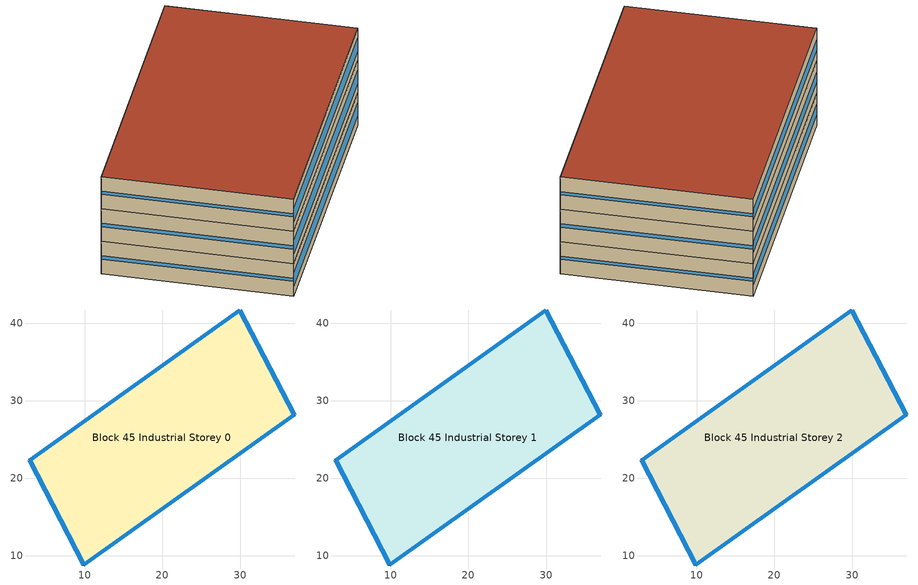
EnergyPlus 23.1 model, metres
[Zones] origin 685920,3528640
Block 45 Industrial Storey 0
 floor ground (Project Floor): 29.96,41.68 37.02,28.17 9.83,8.82 2.87,22.34 z0
 wall outside (Project Wall): 2.87,22.34 9.83,8.82 37.02,28.17 29.96,41.68 2.87,22.34 z0:2.67
 window (Industrial_west_window_construction): 2.87,22.33 9.83,8.83 z1.2:1.47
 window (Industrial_south_window_construction): 9.84,8.83 37.01,28.16 z0.8:1.87
 window (Industrial_east_window_construction): 37.02,28.18 29.96,41.68 z1.2:1.47
 window (Industrial_north_window_construction): 29.95,41.67 2.88,22.35 z0.93:1.73
 roof outside (Project Ceiling): 37.02,28.17 29.96,41.68 2.87,22.34 9.83,8.82 z2.67
Block 45 Industrial Storey 1
 floor outside (Project Floor): 29.96,41.68 37.02,28.17 9.83,8.82 2.87,22.34 z2.67
 wall outside (Project Wall): 2.87,22.34 9.83,8.82 37.02,28.17 29.96,41.68 2.87,22.34 z2.67:5.33
 window (Industrial_west_window_construction): 2.87,22.33 9.83,8.83 z3.87:4.13
 window (Industrial_south_window_construction): 9.84,8.83 37.01,28.16 z3.47:4.53
 window (Industrial_east_window_construction): 37.02,28.18 29.96,41.68 z3.87:4.13
 window (Industrial_north_window_construction): 29.95,41.67 2.88,22.35 z3.6:4.4
 roof outside (Project Ceiling): 37.02,28.17 29.96,41.68 2.87,22.34 9.83,8.82 z5.33
Block 45 Industrial Storey 2
 floor outside (Project Floor): 29.96,41.68 37.02,28.17 9.83,8.82 2.87,22.34 z5.33
 wall outside (Project Wall): 2.87,22.34 9.83,8.82 37.02,28.17 29.96,41.68 2.87,22.34 z5.33:8
 window (Industrial_west_window_construction): 2.87,22.33 9.83,8.83 z6.53:6.8
 window (Industrial_south_window_construction): 9.84,8.83 37.01,28.16 z6.13:7.2
 window (Industrial_east_window_construction): 37.02,28.18 29.96,41.68 z6.53:6.8
 window (Industrial_north_window_construction): 29.95,41.67 2.88,22.35 z6.27:7.07
 roof outside (Project Flat Roof): 37.02,28.17 29.96,41.68 2.87,22.34 9.83,8.82 z8
[Building]
Building_1: North Axis=0; Terrain=City; Loads Convergence Tolerance Value=0.04; Temperature Convergence Tolerance Value=0.4; Solar Distribution=FullExterior; Maximum Number of Warmup Days=25; Minimum Number of Warmup Days=6
[Site:Location]
CHN Design_Conditions: Latitude=30; Longitude=114; Time Zone=8; Elevation=12
[SIZINGPERIOD:DESIGNDAY] Day of Month=21; DryBulb Temperature Range Modifier Type=DefaultMultipliers; Humidity Condition Type=Wetbulb; Barometric Pressure=101181; Rain Indicator=No; Snow Indicator=No; Daylight Saving Time Indicator=No; Sky Clearness=0; Begin Environment Reset Mode=FullResetAtBeginEnvironment
Name | Month | Day Type | Maximum DryBulb Temperature | Daily DryBulb Temperature Range | Wetbulb or DewPoint at Maximum DryBulb | Wind Speed | Wind Direction | Solar Model Indicator | ASHRAE Clear Sky Optical Depth for Beam Irradiance taub | ASHRAE Clear Sky Optical Depth for Diffuse Irradiance taud
Ann Htg 99.6% Condns DB | 1 | WinterDesignDay | -10 | 0 | -4.8 | 1 | 340 | ASHRAEClearSky | 0 | 0
Ann Clg .4% Condns DB=>MWB | 7 | SummerDesignDay | 40 | 6.6 | 27.1 | 3.5 | 220 | ASHRAETau | 0.781 | 1.413
[MATERIAL]
DefaultMaterial: Roughness=Rough; Thickness=0.1; Conductivity=0.1; Density=1000; Specific Heat=1000; Thermal Absorptance=0.9; Solar Absorptance=0.7; Visible Absorptance=0.7
[WINDOWMATERIAL:SIMPLEGLAZINGSYSTEM] UFactor=5; Visible Transmittance=0.6
Name | Solar Heat Gain Coefficient
Industrial_east_window; Industrial_south_window; Industrial_west_window | 0.3
Industrial_north_window | 0.35
[CONSTRUCTION]
Project Wall; Project Floor; Project Flat Roof; Project Ceiling: DefaultMaterial
Industrial_east_window_construction: Industrial_east_window
Industrial_south_window_construction: Industrial_south_window
Industrial_west_window_construction: Industrial_west_window
Industrial_north_window_construction: Industrial_north_window
[SPACE] Ceiling Height=autocalculate; Volume=autocalculate; Floor Area=autocalculate; Space Type=Industrial
Name | Zone
Block 45 Industrial Storey 0_space | Block 45 Industrial Storey 0
Block 45 Industrial Storey 1_space | Block 45 Industrial Storey 1
Block 45 Industrial Storey 2_space | Block 45 Industrial Storey 2
[SPACELIST]
Industrial: Block 45 Industrial Storey 0_space, Block 45 Industrial Storey 1_space, Block 45 Industrial Storey 2_space
[ZONE] Type=1; Multiplier=1; Ceiling Height=autocalculate; Volume=autocalculate; Floor Area=autocalculate; Part of Total Floor Area=Yes
Block 45 Industrial Storey 0; Block 45 Industrial Storey 1; Block 45 Industrial Storey 2
[PEOPLE]
People_for_industrial: Zone or ZoneList or Space or SpaceList=Industrial; Number of People Schedule=SeasonalSchedule_Schedule_Industrial_people; Number of People Calculation Method=People/Area; People per Floor Area=0.1; Fraction Radiant=0.3; Sensible Heat Fraction=autocalculate; Activity Level Schedule=SeasonalSchedule_Schedule_Industrial_activity; Carbon Dioxide Generation Rate=3.82e-08; Enable ASHRAE 55 Comfort Warnings=No; Mean Radiant Temperature Calculation Type=ZoneAveraged; Clothing Insulation Calculation Method=ClothingInsulationSchedule; Cold Stress Temperature Threshold=15.56; Heat Stress Temperature Threshold=30
[LIGHTS]
Light_for_industrial: Zone or ZoneList or Space or SpaceList=Industrial; Schedule=SeasonalSchedule_Industrial_lighting; Design Level Calculation Method=Watts/Area; Watts per Zone Floor Area=6; Return Air Fraction=0; Fraction Radiant=0.32; Fraction Visible=0.25; Fraction Replaceable=1; EndUse Subcategory=General; Return Air Fraction Calculated from Plenum Temperature=No; Return Air Fraction Function of Plenum Temperature Coefficient 1=0; Return Air Fraction Function of Plenum Temperature Coefficient 2=0
[ELECTRICEQUIPMENT]
Equipment_for_industrial: Zone or ZoneList or Space or SpaceList=Industrial; Schedule=SeasonalSchedule_Schedule_Industrial_equipment; Design Level Calculation Method=Watts/Area; Watts per Zone Floor Area=15; Fraction Latent=0; Fraction Radiant=0; Fraction Lost=0; EndUse Subcategory=Electric Equipment
[DAYLIGHTING:CONTROLS] Illuminance Setpoint at Reference Point 1=500
Name | Zone or Space | Glare Calculation Daylighting Reference Point | Daylighting Reference Point 1
Dlight_Block 45 Industrial Storey 0 | Block 45 Industrial Storey 0 | Rpoint_Block 45 Industrial Storey 0 | Rpoint_Block 45 Industrial Storey 0
Dlight_Block 45 Industrial Storey 1 | Block 45 Industrial Storey 1 | Rpoint_Block 45 Industrial Storey 1 | Rpoint_Block 45 Industrial Storey 1
Dlight_Block 45 Industrial Storey 2 | Block 45 Industrial Storey 2 | Rpoint_Block 45 Industrial Storey 2 | Rpoint_Block 45 Industrial Storey 2
[HVACTEMPLATE:THERMOSTAT]
Name | Heating Setpoint Schedule | Cooling Setpoint Schedule
Thermostat_for_office | SeasonalSchedule_office_heating | SeasonalSchedule_office_cooling
Thermostat_for_commercial | SeasonalSchedule_commerical_heating | SeasonalSchedule_commerical_cooling
Thermostat_for_residential | SeasonalSchedule_residential_heating | SeasonalSchedule_residential_cooling
Thermostat_for_school | SeasonalSchedule_school_heating | SeasonalSchedule_school_cooling
Thermostat_for_hospital | SeasonalSchedule_hospital_heating | SeasonalSchedule_hospital_cooling
Thermostat_for_industrial | SeasonalSchedule_Industrial_heating | SeasonalSchedule_Industrial_cooling
Thermostat_for_transport | SeasonalSchedule_transport_heating | SeasonalSchedule_transport_cooling
Thermostat_for_administration | SeasonalSchedule_administration_heating | SeasonalSchedule_administration_cooling
[HVACTEMPLATE:ZONE:IDEALLOADSAIRSYSTEM] Template Thermostat=Thermostat_for_industrial; Maximum Heating Supply Air Temperature=50; Minimum Cooling Supply Air Temperature=13; Maximum Heating Supply Air Humidity Ratio=0.0156; Minimum Cooling Supply Air Humidity Ratio=0.0077; Heating Limit=NoLimit; Cooling Limit=NoLimit; Dehumidification Control Type=ConstantSensibleHeatRatio; Cooling Sensible Heat Ratio=0.7; Dehumidification Setpoint=60; Humidification Control Type=None; Humidification Setpoint=30; Outdoor Air Method=DetailedSpecification; Outdoor Air Flow Rate per Person=0.00944; Outdoor Air Flow Rate per Zone Floor Area=0; Outdoor Air Flow Rate per Zone=0; Design Specification Outdoor Air Object=Ventilation_for_industrial; Demand Controlled Ventilation Type=None; Outdoor Air Economizer Type=NoEconomizer; Heat Recovery Type=None; Sensible Heat Recovery Effectiveness=0.7; Latent Heat Recovery Effectiveness=0.65
Block 45 Industrial Storey 0; Block 45 Industrial Storey 1; Block 45 Industrial Storey 2
[DESIGNSPECIFICATION:OUTDOORAIR]
Ventilation_for_industrial: Outdoor Air Method=Flow/Person; Outdoor Air Flow per Person=0.00833333; Outdoor Air Flow per Zone Floor Area=0; Outdoor Air Flow per Zone=0; Outdoor Air Flow Air Changes per Hour=0
[SCHEDULE:DAY:HOURLY]
Schedule_administration_heating_summer_hourly; Schedule_commerical_heating_summer_hourly; Schedule_residential_heating_summer_hourly; Schedule_school_heating_summer_hourly; Schedule_hospital_heating_summer_hourly; Schedule_Industrial_heating_summer_hourly; Schedule_transport_heating_summer_hourly; Schedule_office_heating_summer_hourly: -20, -20, -20, -20, -20, -20, -20, -20, -20, -20, -20, -20, -20, -20, -20, -20, -20, -20, -20, -20, -20, -20, -20, -20
Schedule_administration_heating_winnter_weekday_hourly: 5, 5, 5, 5, 5, 5, 12, 12, 18, 20, 20, 20, 20, 20, 20, 20, 20, 20, 18, 5, 5, 5, 5, 5
Schedule_administration_heating_winnter_holiday_hourly; Schedule_school_heating_winnter_holiday_hourly: 5, 5, 5, 5, 5, 5, 5, 5, 5, 5, 5, 5, 5, 5, 5, 5, 5, 5, 5, 5, 5, 5, 5, 5
Schedule_administration_cooling_winter_hourly; Schedule_administration_cooling_summer_holiday_hourly; Schedule_commerical_cooling_winter_hourly; Schedule_residential_cooling_winter_hourly; Schedule_school_cooling_winter_hourly; Schedule_school_cooling_summer_holiday_hourly; Schedule_hospital_cooling_winter_hourly; Schedule_Industrial_cooling_winter_hourly; Schedule_transport_cooling_winter_hourly; Schedule_office_cooling_winter_hourly: 50, 50, 50, 50, 50, 50, 50, 50, 50, 50, 50, 50, 50, 50, 50, 50, 50, 50, 50, 50, 50, 50, 50, 50
Schedule_administration_cooling_summer_weekday_hourly: 50, 50, 50, 50, 50, 50, 50, 28, 26, 26, 26, 26, 26, 26, 26, 26, 26, 26, 50, 50, 50, 50, 50, 50
Schedule_commerical_heating_winnter_weekday_hourly; Schedule_commerical_heating_winnter_holiday_hourly: 5, 5, 5, 5, 5, 5, 12, 16, 18, 18, 18, 18, 18, 18, 18, 18, 18, 18, 18, 18, 12, 5, 5, 5
Schedule_commerical_cooling_summer_weekday_hourly; Schedule_commerical_cooling_summer_holiday_hourly: 50, 50, 50, 50, 50, 50, 50, 28, 24, 24, 24, 24, 24, 24, 24, 24, 24, 24, 24, 24, 24, 28, 50, 50
Schedule_residential_heating_winnter_weekday_hourly; Schedule_residential_heating_winnter_holiday_hourly: 18, 18, 18, 18, 18, 18, 18, -20, -20, -20, -20, -20, -20, -20, -20, -20, -20, -20, -20, -20, 18, 18, 18, 18
Schedule_residential_cooling_summer_weekday_hourly; Schedule_residential_cooling_summer_holiday_hourly: 26, 26, 26, 26, 26, 26, 26, 50, 50, 50, 50, 50, 50, 50, 50, 50, 50, 50, 50, 50, 26, 26, 26, 26
Schedule_school_heating_winnter_weekday_hourly: 5, 5, 5, 5, 5, 12, 18, 20, 20, 20, 20, 20, 20, 20, 20, 20, 20, 20, 18, 12, 5, 5, 5, 5
Schedule_school_cooling_summer_weekday_hourly: 50, 50, 50, 50, 50, 50, 28, 26, 26, 26, 26, 26, 26, 26, 26, 26, 26, 26, 50, 50, 50, 50, 50, 50
Schedule_hospital_heating_winnter_weekday_hourly; Schedule_hospital_heating_winnter_holiday_hourly: 22, 22, 22, 22, 22, 22, 22, 22, 22, 22, 22, 22, 22, 22, 22, 22, 22, 22, 22, 22, 22, 22, 22, 22
Schedule_hospital_cooling_summer_weekday_hourly; Schedule_hospital_cooling_summer_holiday_hourly: 26, 26, 26, 26, 26, 26, 26, 26, 26, 26, 26, 26, 26, 26, 26, 26, 26, 26, 26, 26, 26, 26, 26, 26
Schedule_Industrial_heating_winnter_weekday_hourly; Schedule_Industrial_heating_winnter_holiday_hourly: -20, -20, -20, -20, -20, -20, 18, 18, 18, 18, 18, 18, 18, 18, 18, 18, 18, 18, 18, -20, -20, -20, -20, -20
Schedule_Industrial_cooling_summer_weekday_hourly; Schedule_Industrial_cooling_summer_holiday_hourly: 50, 50, 50, 50, 50, 50, 50, 28, 28, 28, 28, 28, 28, 28, 28, 28, 28, 28, 28, 50, 50, 50, 50, 50
Schedule_Industrial_lighting_weekday_hourly; Schedule_Industrial_lighting_holiday_hourly: 0.3, 0.3, 0.3, 0.3, 0.3, 0.3, 0.5, 1, 1, 1, 1, 1, 1, 1, 1, 1, 1, 1, 1, 0.5, 0.3, 0.3, 0.3, 0.3
Schedule_Industrial_equipment_weekday_hourly; Schedule_Industrial_equipment_holiday_hourly: 0.95, 0.95, 0.95, 0.95, 0.95, 0.95, 0.95, 0.95, 0.95, 0.95, 0.95, 0.95, 0.95, 0.95, 0.95, 0.95, 0.95, 0.95, 0.95, 0.95, 0.95, 0.95, 0.95, 0.95
Schedule_Industrial_people_weekday_hourly: 0.5, 0.5, 0.5, 0.5, 0.5, 0.5, 1, 1, 1, 1, 1, 1, 1, 1, 1, 1, 1, 1, 1, 0.5, 0.5, 0.5, 0.5, 0.5
Schedule_Industrial_people_holiday_hourly: 0.5, 0.5, 0.5, 0.5, 0.5, 0.5, 0.5, 0.5, 0.5, 0.5, 0.5, 0.5, 0.5, 0.5, 0.5, 0.5, 0.5, 0.5, 0.5, 0.5, 0.5, 0.5, 0.5, 0.5
Schedule_Industrial_activity_weekday_hourly; Schedule_Industrial_activity_holiday_hourly: 189, 189, 189, 189, 189, 189, 189, 189, 189, 189, 189, 189, 189, 189, 189, 189, 189, 189, 189, 189, 189, 189, 189, 189
Schedule_transport_heating_winnter_weekday_hourly; Schedule_transport_heating_winnter_holiday_hourly: 18, 18, 18, 18, 18, 18, 20, 20, 20, 20, 20, 20, 20, 20, 20, 20, 20, 20, 20, 20, 20, 20, 18, 18
Schedule_transport_cooling_summer_weekday_hourly; Schedule_transport_cooling_summer_holiday_hourly: 26, 26, 26, 26, 26, 26, 26, 24, 24, 24, 25, 24, 24, 24, 24, 24, 24, 24, 24, 24, 24, 24, 26, 28
Schedule_office_heating_winnter_weekday_hourly: 5, 5, 5, 5, 5, 5, 12, 18, 20, 20, 20, 20, 20, 20, 20, 20, 20, 20, 20, 18, 12, 5, 5, 5
Schedule_office_heating_winnter_holiday_hourly: 5, 5, 5, 5, 5, 5, 5, 5, 5, 16, 16, 16, 16, 16, 16, 16, 16, 5, 5, 5, 5, 5, 5, 5
Schedule_office_cooling_summer_weekday_hourly: 50, 50, 50, 50, 50, 50, 28, 26, 26, 26, 26, 26, 26, 26, 26, 26, 26, 26, 26, 26, 50, 50, 50, 50
Schedule_office_cooling_summer_holiday_hourly: 50, 50, 50, 50, 50, 50, 50, 50, 50, 50, 50, 26, 26, 26, 26, 26, 26, 50, 50, 50, 50, 50, 50, 50
[SCHEDULE:WEEK:DAILY]
Schedule_office_heating_summer_weekly: Schedule_office_heating_summer_hourly, Schedule_office_heating_summer_hourly, Schedule_office_heating_summer_hourly, Schedule_office_heating_summer_hourly, Schedule_office_heating_summer_hourly, Schedule_office_heating_summer_hourly, Schedule_office_heating_summer_hourly, Schedule_office_heating_summer_hourly, Schedule_office_heating_summer_hourly, Schedule_office_heating_summer_hourly, Schedule_office_heating_summer_hourly, Schedule_office_heating_summer_hourly
Schedule_office_heating_winnter_weekly: Schedule_office_heating_winnter_holiday_hourly, Schedule_office_heating_winnter_weekday_hourly, Schedule_office_heating_winnter_weekday_hourly, Schedule_office_heating_winnter_weekday_hourly, Schedule_office_heating_winnter_weekday_hourly, Schedule_office_heating_winnter_weekday_hourly, Schedule_office_heating_winnter_holiday_hourly, Schedule_office_heating_winnter_holiday_hourly, Schedule_office_heating_winnter_weekday_hourly, Schedule_office_heating_winnter_weekday_hourly, Schedule_office_heating_winnter_holiday_hourly, Schedule_office_heating_winnter_holiday_hourly
Schedule_office_cooling_winnter_weekly: Schedule_office_cooling_winter_hourly, Schedule_office_cooling_winter_hourly, Schedule_office_cooling_winter_hourly, Schedule_office_cooling_winter_hourly, Schedule_office_cooling_winter_hourly, Schedule_office_cooling_winter_hourly, Schedule_office_cooling_winter_hourly, Schedule_office_cooling_winter_hourly, Schedule_office_cooling_winter_hourly, Schedule_office_cooling_winter_hourly, Schedule_office_cooling_winter_hourly, Schedule_office_cooling_winter_hourly
Schedule_office_cooling_summer_weekly: Schedule_office_cooling_summer_holiday_hourly, Schedule_office_cooling_summer_weekday_hourly, Schedule_office_cooling_summer_weekday_hourly, Schedule_office_cooling_summer_weekday_hourly, Schedule_office_cooling_summer_weekday_hourly, Schedule_office_cooling_summer_weekday_hourly, Schedule_office_cooling_summer_holiday_hourly, Schedule_office_cooling_summer_holiday_hourly, Schedule_office_cooling_summer_weekday_hourly, Schedule_office_cooling_summer_weekday_hourly, Schedule_office_cooling_summer_holiday_hourly, Schedule_office_cooling_summer_holiday_hourly
Schedule_commerical_heating_summer_weekly: Schedule_commerical_heating_summer_hourly, Schedule_commerical_heating_summer_hourly, Schedule_commerical_heating_summer_hourly, Schedule_commerical_heating_summer_hourly, Schedule_commerical_heating_summer_hourly, Schedule_commerical_heating_summer_hourly, Schedule_commerical_heating_summer_hourly, Schedule_commerical_heating_summer_hourly, Schedule_commerical_heating_summer_hourly, Schedule_commerical_heating_summer_hourly, Schedule_commerical_heating_summer_hourly, Schedule_commerical_heating_summer_hourly
Schedule_commerical_heating_winnter_weekly: Schedule_commerical_heating_winnter_holiday_hourly, Schedule_commerical_heating_winnter_weekday_hourly, Schedule_commerical_heating_winnter_weekday_hourly, Schedule_commerical_heating_winnter_weekday_hourly, Schedule_commerical_heating_winnter_weekday_hourly, Schedule_commerical_heating_winnter_weekday_hourly, Schedule_commerical_heating_winnter_holiday_hourly, Schedule_commerical_heating_winnter_holiday_hourly, Schedule_commerical_heating_winnter_weekday_hourly, Schedule_commerical_heating_winnter_weekday_hourly, Schedule_commerical_heating_winnter_holiday_hourly, Schedule_commerical_heating_winnter_holiday_hourly
Schedule_commerical_cooling_winnter_weekly: Schedule_commerical_cooling_winter_hourly, Schedule_commerical_cooling_winter_hourly, Schedule_commerical_cooling_winter_hourly, Schedule_commerical_cooling_winter_hourly, Schedule_commerical_cooling_winter_hourly, Schedule_commerical_cooling_winter_hourly, Schedule_commerical_cooling_winter_hourly, Schedule_commerical_cooling_winter_hourly, Schedule_commerical_cooling_winter_hourly, Schedule_commerical_cooling_winter_hourly, Schedule_commerical_cooling_winter_hourly, Schedule_commerical_cooling_winter_hourly
Schedule_commerical_cooling_summer_weekly: Schedule_commerical_cooling_summer_holiday_hourly, Schedule_commerical_cooling_summer_weekday_hourly, Schedule_commerical_cooling_summer_weekday_hourly, Schedule_commerical_cooling_summer_weekday_hourly, Schedule_commerical_cooling_summer_weekday_hourly, Schedule_commerical_cooling_summer_weekday_hourly, Schedule_commerical_cooling_summer_holiday_hourly, Schedule_commerical_cooling_summer_holiday_hourly, Schedule_commerical_cooling_summer_weekday_hourly, Schedule_commerical_cooling_summer_weekday_hourly, Schedule_commerical_cooling_summer_holiday_hourly, Schedule_commerical_cooling_summer_holiday_hourly
Schedule_residential_heating_summer_weekly: Schedule_residential_heating_summer_hourly, Schedule_residential_heating_summer_hourly, Schedule_residential_heating_summer_hourly, Schedule_residential_heating_summer_hourly, Schedule_residential_heating_summer_hourly, Schedule_residential_heating_summer_hourly, Schedule_residential_heating_summer_hourly, Schedule_residential_heating_summer_hourly, Schedule_residential_heating_summer_hourly, Schedule_residential_heating_summer_hourly, Schedule_residential_heating_summer_hourly, Schedule_residential_heating_summer_hourly
Schedule_residential_heating_winnter_weekly: Schedule_residential_heating_winnter_holiday_hourly, Schedule_residential_heating_winnter_weekday_hourly, Schedule_residential_heating_winnter_weekday_hourly, Schedule_residential_heating_winnter_weekday_hourly, Schedule_residential_heating_winnter_weekday_hourly, Schedule_residential_heating_winnter_weekday_hourly, Schedule_residential_heating_winnter_holiday_hourly, Schedule_residential_heating_winnter_holiday_hourly, Schedule_residential_heating_winnter_weekday_hourly, Schedule_residential_heating_winnter_weekday_hourly, Schedule_residential_heating_winnter_holiday_hourly, Schedule_residential_heating_winnter_holiday_hourly
Schedule_residential_cooling_winnter_weekly: Schedule_residential_cooling_winter_hourly, Schedule_residential_cooling_winter_hourly, Schedule_residential_cooling_winter_hourly, Schedule_residential_cooling_winter_hourly, Schedule_residential_cooling_winter_hourly, Schedule_residential_cooling_winter_hourly, Schedule_residential_cooling_winter_hourly, Schedule_residential_cooling_winter_hourly, Schedule_residential_cooling_winter_hourly, Schedule_residential_cooling_winter_hourly, Schedule_residential_cooling_winter_hourly, Schedule_residential_cooling_winter_hourly
Schedule_residential_cooling_summer_weekly: Schedule_residential_cooling_summer_holiday_hourly, Schedule_residential_cooling_summer_weekday_hourly, Schedule_residential_cooling_summer_weekday_hourly, Schedule_residential_cooling_summer_weekday_hourly, Schedule_residential_cooling_summer_weekday_hourly, Schedule_residential_cooling_summer_weekday_hourly, Schedule_residential_cooling_summer_holiday_hourly, Schedule_residential_cooling_summer_holiday_hourly, Schedule_residential_cooling_summer_weekday_hourly, Schedule_residential_cooling_summer_weekday_hourly, Schedule_residential_cooling_summer_holiday_hourly, Schedule_residential_cooling_summer_holiday_hourly
Schedule_school_heating_summer_weekly: Schedule_school_heating_summer_hourly, Schedule_school_heating_summer_hourly, Schedule_school_heating_summer_hourly, Schedule_school_heating_summer_hourly, Schedule_school_heating_summer_hourly, Schedule_school_heating_summer_hourly, Schedule_school_heating_summer_hourly, Schedule_school_heating_summer_hourly, Schedule_school_heating_summer_hourly, Schedule_school_heating_summer_hourly, Schedule_school_heating_summer_hourly, Schedule_school_heating_summer_hourly
Schedule_school_heating_winnter_weekly: Schedule_school_heating_winnter_holiday_hourly, Schedule_school_heating_winnter_weekday_hourly, Schedule_school_heating_winnter_weekday_hourly, Schedule_school_heating_winnter_weekday_hourly, Schedule_school_heating_winnter_weekday_hourly, Schedule_school_heating_winnter_weekday_hourly, Schedule_school_heating_winnter_holiday_hourly, Schedule_school_heating_winnter_holiday_hourly, Schedule_school_heating_winnter_weekday_hourly, Schedule_school_heating_winnter_weekday_hourly, Schedule_school_heating_winnter_holiday_hourly, Schedule_school_heating_winnter_holiday_hourly
Schedule_school_cooling_winnter_weekly: Schedule_school_cooling_winter_hourly, Schedule_school_cooling_winter_hourly, Schedule_school_cooling_winter_hourly, Schedule_school_cooling_winter_hourly, Schedule_school_cooling_winter_hourly, Schedule_school_cooling_winter_hourly, Schedule_school_cooling_winter_hourly, Schedule_school_cooling_winter_hourly, Schedule_school_cooling_winter_hourly, Schedule_school_cooling_winter_hourly, Schedule_school_cooling_winter_hourly, Schedule_school_cooling_winter_hourly
Schedule_school_cooling_summer_weekly: Schedule_school_cooling_summer_holiday_hourly, Schedule_school_cooling_summer_weekday_hourly, Schedule_school_cooling_summer_weekday_hourly, Schedule_school_cooling_summer_weekday_hourly, Schedule_school_cooling_summer_weekday_hourly, Schedule_school_cooling_summer_weekday_hourly, Schedule_school_cooling_summer_holiday_hourly, Schedule_school_cooling_summer_holiday_hourly, Schedule_school_cooling_summer_weekday_hourly, Schedule_school_cooling_summer_weekday_hourly, Schedule_school_cooling_summer_holiday_hourly, Schedule_school_cooling_summer_holiday_hourly
Schedule_hospital_heating_summer_weekly: Schedule_hospital_heating_summer_hourly, Schedule_hospital_heating_summer_hourly, Schedule_hospital_heating_summer_hourly, Schedule_hospital_heating_summer_hourly, Schedule_hospital_heating_summer_hourly, Schedule_hospital_heating_summer_hourly, Schedule_hospital_heating_summer_hourly, Schedule_hospital_heating_summer_hourly, Schedule_hospital_heating_summer_hourly, Schedule_hospital_heating_summer_hourly, Schedule_hospital_heating_summer_hourly, Schedule_hospital_heating_summer_hourly
Schedule_hospital_heating_winnter_weekly: Schedule_hospital_heating_winnter_holiday_hourly, Schedule_hospital_heating_winnter_weekday_hourly, Schedule_hospital_heating_winnter_weekday_hourly, Schedule_hospital_heating_winnter_weekday_hourly, Schedule_hospital_heating_winnter_weekday_hourly, Schedule_hospital_heating_winnter_weekday_hourly, Schedule_hospital_heating_winnter_holiday_hourly, Schedule_hospital_heating_winnter_holiday_hourly, Schedule_hospital_heating_winnter_weekday_hourly, Schedule_hospital_heating_winnter_weekday_hourly, Schedule_hospital_heating_winnter_holiday_hourly, Schedule_hospital_heating_winnter_holiday_hourly
Schedule_hospital_cooling_winnter_weekly: Schedule_hospital_cooling_winter_hourly, Schedule_hospital_cooling_winter_hourly, Schedule_hospital_cooling_winter_hourly, Schedule_hospital_cooling_winter_hourly, Schedule_hospital_cooling_winter_hourly, Schedule_hospital_cooling_winter_hourly, Schedule_hospital_cooling_winter_hourly, Schedule_hospital_cooling_winter_hourly, Schedule_hospital_cooling_winter_hourly, Schedule_hospital_cooling_winter_hourly, Schedule_hospital_cooling_winter_hourly, Schedule_hospital_cooling_winter_hourly
Schedule_hospital_cooling_summer_weekly: Schedule_hospital_cooling_summer_holiday_hourly, Schedule_hospital_cooling_summer_weekday_hourly, Schedule_hospital_cooling_summer_weekday_hourly, Schedule_hospital_cooling_summer_weekday_hourly, Schedule_hospital_cooling_summer_weekday_hourly, Schedule_hospital_cooling_summer_weekday_hourly, Schedule_hospital_cooling_summer_holiday_hourly, Schedule_hospital_cooling_summer_holiday_hourly, Schedule_hospital_cooling_summer_weekday_hourly, Schedule_hospital_cooling_summer_weekday_hourly, Schedule_hospital_cooling_summer_holiday_hourly, Schedule_hospital_cooling_summer_holiday_hourly
Schedule_Industrial_heating_summer_weekly: Schedule_Industrial_heating_summer_hourly, Schedule_Industrial_heating_summer_hourly, Schedule_Industrial_heating_summer_hourly, Schedule_Industrial_heating_summer_hourly, Schedule_Industrial_heating_summer_hourly, Schedule_Industrial_heating_summer_hourly, Schedule_Industrial_heating_summer_hourly, Schedule_Industrial_heating_summer_hourly, Schedule_Industrial_heating_summer_hourly, Schedule_Industrial_heating_summer_hourly, Schedule_Industrial_heating_summer_hourly, Schedule_Industrial_heating_summer_hourly
Schedule_Industrial_heating_winnter_weekly: Schedule_Industrial_heating_winnter_holiday_hourly, Schedule_Industrial_heating_winnter_weekday_hourly, Schedule_Industrial_heating_winnter_weekday_hourly, Schedule_Industrial_heating_winnter_weekday_hourly, Schedule_Industrial_heating_winnter_weekday_hourly, Schedule_Industrial_heating_winnter_weekday_hourly, Schedule_Industrial_heating_winnter_holiday_hourly, Schedule_Industrial_heating_winnter_holiday_hourly, Schedule_Industrial_heating_winnter_weekday_hourly, Schedule_Industrial_heating_winnter_weekday_hourly, Schedule_Industrial_heating_winnter_holiday_hourly, Schedule_Industrial_heating_winnter_holiday_hourly
Schedule_Industrial_cooling_winnter_weekly: Schedule_Industrial_cooling_winter_hourly, Schedule_Industrial_cooling_winter_hourly, Schedule_Industrial_cooling_winter_hourly, Schedule_Industrial_cooling_winter_hourly, Schedule_Industrial_cooling_winter_hourly, Schedule_Industrial_cooling_winter_hourly, Schedule_Industrial_cooling_winter_hourly, Schedule_Industrial_cooling_winter_hourly, Schedule_Industrial_cooling_winter_hourly, Schedule_Industrial_cooling_winter_hourly, Schedule_Industrial_cooling_winter_hourly, Schedule_Industrial_cooling_winter_hourly
Schedule_Industrial_cooling_summer_weekly: Schedule_Industrial_cooling_summer_holiday_hourly, Schedule_Industrial_cooling_summer_weekday_hourly, Schedule_Industrial_cooling_summer_weekday_hourly, Schedule_Industrial_cooling_summer_weekday_hourly, Schedule_Industrial_cooling_summer_weekday_hourly, Schedule_Industrial_cooling_summer_weekday_hourly, Schedule_Industrial_cooling_summer_holiday_hourly, Schedule_Industrial_cooling_summer_holiday_hourly, Schedule_Industrial_cooling_summer_weekday_hourly, Schedule_Industrial_cooling_summer_weekday_hourly, Schedule_Industrial_cooling_summer_holiday_hourly, Schedule_Industrial_cooling_summer_holiday_hourly
Schedule_Industrial_lighting_weekly: Schedule_Industrial_lighting_holiday_hourly, Schedule_Industrial_lighting_weekday_hourly, Schedule_Industrial_lighting_weekday_hourly, Schedule_Industrial_lighting_weekday_hourly, Schedule_Industrial_lighting_weekday_hourly, Schedule_Industrial_lighting_weekday_hourly, Schedule_Industrial_lighting_holiday_hourly, Schedule_Industrial_lighting_holiday_hourly, Schedule_Industrial_lighting_weekday_hourly, Schedule_Industrial_lighting_weekday_hourly, Schedule_Industrial_lighting_holiday_hourly, Schedule_Industrial_lighting_holiday_hourly
Schedule_Industrial_equipment_weekly: Schedule_Industrial_equipment_holiday_hourly, Schedule_Industrial_equipment_weekday_hourly, Schedule_Industrial_equipment_weekday_hourly, Schedule_Industrial_equipment_weekday_hourly, Schedule_Industrial_equipment_weekday_hourly, Schedule_Industrial_equipment_weekday_hourly, Schedule_Industrial_equipment_holiday_hourly, Schedule_Industrial_equipment_holiday_hourly, Schedule_Industrial_equipment_weekday_hourly, Schedule_Industrial_equipment_weekday_hourly, Schedule_Industrial_equipment_holiday_hourly, Schedule_Industrial_equipment_holiday_hourly
Schedule_Industrial_people_weekly: Schedule_Industrial_people_holiday_hourly, Schedule_Industrial_people_weekday_hourly, Schedule_Industrial_people_weekday_hourly, Schedule_Industrial_people_weekday_hourly, Schedule_Industrial_people_weekday_hourly, Schedule_Industrial_people_weekday_hourly, Schedule_Industrial_people_holiday_hourly, Schedule_Industrial_people_holiday_hourly, Schedule_Industrial_people_weekday_hourly, Schedule_Industrial_people_weekday_hourly, Schedule_Industrial_people_holiday_hourly, Schedule_Industrial_people_holiday_hourly
Schedule_Industrial_activity_weekly: Schedule_Industrial_activity_weekday_hourly, Schedule_Industrial_activity_holiday_hourly, Schedule_Industrial_activity_holiday_hourly, Schedule_Industrial_activity_holiday_hourly, Schedule_Industrial_activity_holiday_hourly, Schedule_Industrial_activity_holiday_hourly, Schedule_Industrial_activity_weekday_hourly, Schedule_Industrial_activity_weekday_hourly, Schedule_Industrial_activity_holiday_hourly, Schedule_Industrial_activity_holiday_hourly, Schedule_Industrial_activity_weekday_hourly, Schedule_Industrial_activity_weekday_hourly
Schedule_administration_heating_summer_weekly: Schedule_administration_heating_summer_hourly, Schedule_administration_heating_summer_hourly, Schedule_administration_heating_summer_hourly, Schedule_administration_heating_summer_hourly, Schedule_administration_heating_summer_hourly, Schedule_administration_heating_summer_hourly, Schedule_administration_heating_summer_hourly, Schedule_administration_heating_summer_hourly, Schedule_administration_heating_summer_hourly, Schedule_administration_heating_summer_hourly, Schedule_administration_heating_summer_hourly, Schedule_administration_heating_summer_hourly
Schedule_administration_heating_winnter_weekly: Schedule_administration_heating_winnter_holiday_hourly, Schedule_administration_heating_winnter_weekday_hourly, Schedule_administration_heating_winnter_weekday_hourly, Schedule_administration_heating_winnter_weekday_hourly, Schedule_administration_heating_winnter_weekday_hourly, Schedule_administration_heating_winnter_weekday_hourly, Schedule_administration_heating_winnter_holiday_hourly, Schedule_administration_heating_winnter_holiday_hourly, Schedule_administration_heating_winnter_weekday_hourly, Schedule_administration_heating_winnter_weekday_hourly, Schedule_administration_heating_winnter_holiday_hourly, Schedule_administration_heating_winnter_holiday_hourly
Schedule_administration_cooling_winnter_weekly: Schedule_administration_cooling_winter_hourly, Schedule_administration_cooling_winter_hourly, Schedule_administration_cooling_winter_hourly, Schedule_administration_cooling_winter_hourly, Schedule_administration_cooling_winter_hourly, Schedule_administration_cooling_winter_hourly, Schedule_administration_cooling_winter_hourly, Schedule_administration_cooling_winter_hourly, Schedule_administration_cooling_winter_hourly, Schedule_administration_cooling_winter_hourly, Schedule_administration_cooling_winter_hourly, Schedule_administration_cooling_winter_hourly
Schedule_administration_cooling_summer_weekly: Schedule_administration_cooling_summer_holiday_hourly, Schedule_administration_cooling_summer_weekday_hourly, Schedule_administration_cooling_summer_weekday_hourly, Schedule_administration_cooling_summer_weekday_hourly, Schedule_administration_cooling_summer_weekday_hourly, Schedule_administration_cooling_summer_weekday_hourly, Schedule_administration_cooling_summer_holiday_hourly, Schedule_administration_cooling_summer_holiday_hourly, Schedule_administration_cooling_summer_weekday_hourly, Schedule_administration_cooling_summer_weekday_hourly, Schedule_administration_cooling_summer_holiday_hourly, Schedule_administration_cooling_summer_holiday_hourly
Schedule_transport_heating_summer_weekly: Schedule_transport_heating_summer_hourly, Schedule_transport_heating_summer_hourly, Schedule_transport_heating_summer_hourly, Schedule_transport_heating_summer_hourly, Schedule_transport_heating_summer_hourly, Schedule_transport_heating_summer_hourly, Schedule_transport_heating_summer_hourly, Schedule_transport_heating_summer_hourly, Schedule_transport_heating_summer_hourly, Schedule_transport_heating_summer_hourly, Schedule_transport_heating_summer_hourly, Schedule_transport_heating_summer_hourly
Schedule_transport_heating_winnter_weekly: Schedule_transport_heating_winnter_holiday_hourly, Schedule_transport_heating_winnter_weekday_hourly, Schedule_transport_heating_winnter_weekday_hourly, Schedule_transport_heating_winnter_weekday_hourly, Schedule_transport_heating_winnter_weekday_hourly, Schedule_transport_heating_winnter_weekday_hourly, Schedule_transport_heating_winnter_holiday_hourly, Schedule_transport_heating_winnter_holiday_hourly, Schedule_transport_heating_winnter_weekday_hourly, Schedule_transport_heating_winnter_weekday_hourly, Schedule_transport_heating_winnter_holiday_hourly, Schedule_transport_heating_winnter_holiday_hourly
Schedule_transport_cooling_winnter_weekly: Schedule_transport_cooling_winter_hourly, Schedule_transport_cooling_winter_hourly, Schedule_transport_cooling_winter_hourly, Schedule_transport_cooling_winter_hourly, Schedule_transport_cooling_winter_hourly, Schedule_transport_cooling_winter_hourly, Schedule_transport_cooling_winter_hourly, Schedule_transport_cooling_winter_hourly, Schedule_transport_cooling_winter_hourly, Schedule_transport_cooling_winter_hourly, Schedule_transport_cooling_winter_hourly, Schedule_transport_cooling_winter_hourly
Schedule_transport_cooling_summer_weekly: Schedule_transport_cooling_summer_holiday_hourly, Schedule_transport_cooling_summer_weekday_hourly, Schedule_transport_cooling_summer_weekday_hourly, Schedule_transport_cooling_summer_weekday_hourly, Schedule_transport_cooling_summer_weekday_hourly, Schedule_transport_cooling_summer_weekday_hourly, Schedule_transport_cooling_summer_holiday_hourly, Schedule_transport_cooling_summer_holiday_hourly, Schedule_transport_cooling_summer_weekday_hourly, Schedule_transport_cooling_summer_weekday_hourly, Schedule_transport_cooling_summer_holiday_hourly, Schedule_transport_cooling_summer_holiday_hourly
[SCHEDULE:YEAR]
SeasonalSchedule_office_heating: Schedule_office_heating_winnter_weekly, 1, 1, 3, 31, Schedule_office_heating_summer_weekly, 4, 1, 11, 30, Schedule_office_heating_winnter_weekly, 12, 1, 12, 31
SeasonalSchedule_office_cooling: Schedule_office_cooling_winnter_weekly, 1, 1, 5, 31, Schedule_office_cooling_summer_weekly, 6, 1, 9, 30, Schedule_office_cooling_winnter_weekly, 10, 1, 12, 31
SeasonalSchedule_commerical_heating: Schedule_commerical_heating_winnter_weekly, 1, 1, 3, 31, Schedule_commerical_heating_summer_weekly, 4, 1, 11, 30, Schedule_commerical_heating_winnter_weekly, 12, 1, 12, 31
SeasonalSchedule_commerical_cooling: Schedule_commerical_cooling_winnter_weekly, 1, 1, 5, 31, Schedule_commerical_cooling_summer_weekly, 6, 1, 9, 30, Schedule_commerical_cooling_winnter_weekly, 10, 1, 12, 31
SeasonalSchedule_residential_heating: Schedule_residential_heating_winnter_weekly, 1, 1, 3, 31, Schedule_residential_heating_summer_weekly, 4, 1, 11, 30, Schedule_residential_heating_winnter_weekly, 12, 1, 12, 31
SeasonalSchedule_residential_cooling: Schedule_residential_cooling_winnter_weekly, 1, 1, 5, 31, Schedule_residential_cooling_summer_weekly, 6, 1, 9, 30, Schedule_residential_cooling_winnter_weekly, 10, 1, 12, 31
SeasonalSchedule_school_heating: Schedule_school_heating_winnter_weekly, 1, 1, 3, 31, Schedule_school_heating_summer_weekly, 4, 1, 11, 30, Schedule_school_heating_winnter_weekly, 12, 1, 12, 31
SeasonalSchedule_school_cooling: Schedule_school_cooling_winnter_weekly, 1, 1, 5, 31, Schedule_school_cooling_summer_weekly, 6, 1, 9, 30, Schedule_school_cooling_winnter_weekly, 10, 1, 12, 31
SeasonalSchedule_hospital_heating: Schedule_hospital_heating_winnter_weekly, 1, 1, 3, 31, Schedule_hospital_heating_summer_weekly, 4, 1, 11, 30, Schedule_hospital_heating_winnter_weekly, 12, 1, 12, 31
SeasonalSchedule_hospital_cooling: Schedule_hospital_cooling_winnter_weekly, 1, 1, 5, 31, Schedule_hospital_cooling_summer_weekly, 6, 1, 9, 30, Schedule_hospital_cooling_winnter_weekly, 10, 1, 12, 31
SeasonalSchedule_Industrial_heating: Schedule_Industrial_heating_winnter_weekly, 1, 1, 3, 31, Schedule_Industrial_heating_summer_weekly, 4, 1, 11, 30, Schedule_Industrial_heating_winnter_weekly, 12, 1, 12, 31
SeasonalSchedule_Industrial_cooling: Schedule_Industrial_cooling_winnter_weekly, 1, 1, 5, 31, Schedule_Industrial_cooling_summer_weekly, 6, 1, 9, 30, Schedule_Industrial_cooling_winnter_weekly, 10, 1, 12, 31
SeasonalSchedule_Industrial_lighting: Schedule_Industrial_lighting_weekly, 1, 1, 12, 31
SeasonalSchedule_Schedule_Industrial_equipment: Schedule_Industrial_equipment_weekly, 1, 1, 12, 31
SeasonalSchedule_Schedule_Industrial_people: Schedule_Industrial_people_weekly, 1, 1, 12, 31
SeasonalSchedule_Schedule_Industrial_activity: Schedule_Industrial_activity_weekly, 1, 1, 12, 31
SeasonalSchedule_transport_heating: Schedule_transport_heating_winnter_weekly, 1, 1, 3, 31, Schedule_transport_heating_summer_weekly, 4, 1, 11, 30, Schedule_transport_heating_winnter_weekly, 12, 1, 12, 31
SeasonalSchedule_transport_cooling: Schedule_transport_cooling_winnter_weekly, 1, 1, 5, 31, Schedule_transport_cooling_summer_weekly, 6, 1, 9, 30, Schedule_transport_cooling_winnter_weekly, 10, 1, 12, 31
SeasonalSchedule_administration_heating: Schedule_administration_heating_winnter_weekly, 1, 1, 3, 31, Schedule_administration_heating_summer_weekly, 4, 1, 11, 30, Schedule_administration_heating_winnter_weekly, 12, 1, 12, 31
SeasonalSchedule_administration_cooling: Schedule_administration_cooling_winnter_weekly, 1, 1, 5, 31, Schedule_administration_cooling_summer_weekly, 6, 1, 9, 30, Schedule_administration_cooling_winnter_weekly, 10, 1, 12, 31
